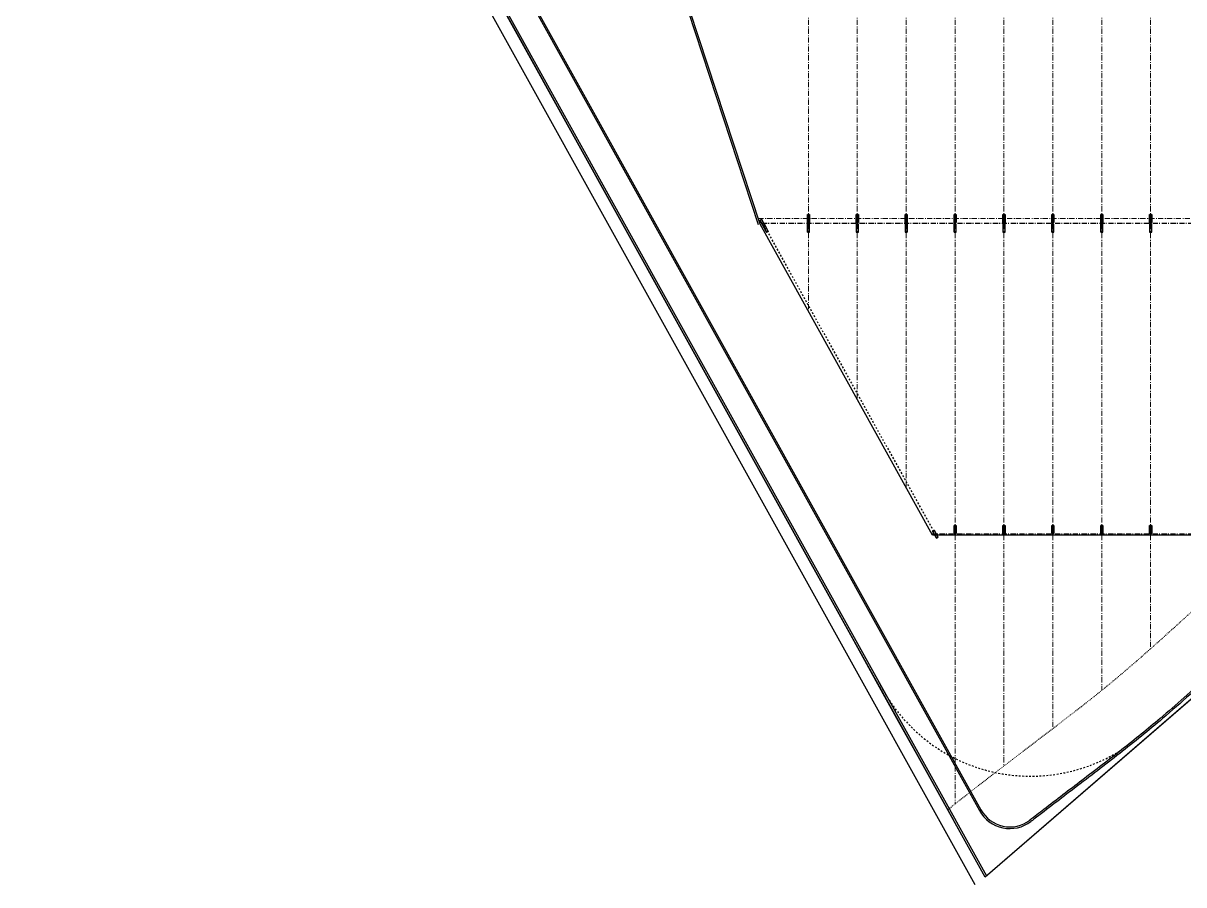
# Model space of a CAD drawing. Header units: millimetres. Extents: x 199 to 443, y 158 to 366.
# Drawn here: x 200.6 to 340.7, y 157.9 to 261.8 of the extents above; entities that cross this region are included whole.
import ezdxf

# ---------------------------------------------------------------- set-up
doc = ezdxf.new("R2010")
doc.units = ezdxf.units.MM
for name, pattern in [('DASHDOT2', [12.7, 6.35, -3.175, 0, -3.175]), ('STYLE_01', [0.416641, 0.208282, -0.208359]), ('STYLE_12', [1.04164, 0.625, -0.208282, 0.069427, -0.138931])]:
    doc.linetypes.add(name, pattern=pattern)
for name, color, linetype in [('000 - MUROS', 252, 'Continuous'), ('Caminos', 8, 'Continuous'), ('COTAS', 121, 'Continuous')]:
    doc.layers.add(name, color=color, linetype=linetype)
doc.layers.add('Eje-Columnas', color=252, linetype='STYLE_12', lineweight=5)
doc.layers.add('Terreno', color=8, linetype='DASHDOT2', lineweight=9)

msp = doc.modelspace()

# ---------------------------------------------------------------- linework, layer by layer
at = {"layer": '000 - MUROS', "linetype": 'STYLE_12'}
for p, q in [((390.12, 237.66), (289.51, 237.66)), ((346.15, 200.16), (310.33, 200.16))]:
    msp.add_line(p, q, dxfattribs=at)
at = {"layer": '000 - MUROS', "color": 8, "linetype": 'STYLE_01'}
msp.add_line((289.97, 237.5), (310.61, 200.32), dxfattribs=at)
at = {"layer": '000 - MUROS'}
for points in [[(289.37, 237.5), (276.69, 276.12)], [(289.56, 237.56), (276.87, 276.2)], [(366.52, 219.62), (366.52, 218.42), (346.04, 200.06), (310.38, 200.06), (289.56, 237.56)]]:
    msp.add_lwpolyline(points, dxfattribs=at)
at = {"layer": '000 - MUROS', "color": 8}
for points in [[(290.2, 237.29), (290.22, 237.3), (289.75, 238.15), (289.73, 238.13)], [(295.27, 238.73), (295.29, 238.73), (295.29, 237.76), (295.27, 237.76)], [(295.49, 238.73), (295.52, 238.73), (295.52, 237.76), (295.49, 237.76)], [(301.17, 238.73), (301.19, 238.73), (301.19, 237.76), (301.17, 237.76)], [(301.39, 238.73), (301.42, 238.73), (301.42, 237.76), (301.39, 237.76)], [(307.07, 238.73), (307.09, 238.73), (307.09, 237.76), (307.07, 237.76)], [(307.29, 238.73), (307.32, 238.73), (307.32, 237.76), (307.29, 237.76)], [(312.97, 238.73), (312.99, 238.73), (312.99, 237.76), (312.97, 237.76)], [(313.19, 238.73), (313.22, 238.73), (313.22, 237.76), (313.19, 237.76)], [(318.87, 238.73), (318.89, 238.73), (318.89, 237.76), (318.87, 237.76)], [(319.09, 238.73), (319.12, 238.73), (319.12, 237.76), (319.09, 237.76)], [(324.77, 238.73), (324.79, 238.73), (324.79, 237.76), (324.77, 237.76)], [(324.99, 238.73), (325.02, 238.73), (325.02, 237.76), (324.99, 237.76)], [(330.67, 238.73), (330.69, 238.73), (330.69, 237.76), (330.67, 237.76)], [(330.89, 238.73), (330.92, 238.73), (330.92, 237.76), (330.89, 237.76)], [(336.57, 238.73), (336.59, 238.73), (336.59, 237.76), (336.57, 237.76)], [(336.79, 238.73), (336.82, 238.73), (336.82, 237.76), (336.79, 237.76)], [(290.01, 237.18), (290.03, 237.19), (289.56, 238.04), (289.53, 238.03)], [(290.33, 236.59), (290.35, 236.6), (289.88, 237.45), (289.86, 237.44)], [(290.53, 236.7), (290.55, 236.71), (290.08, 237.56), (290.06, 237.55)], [(295.27, 236.59), (295.29, 236.59), (295.29, 237.56), (295.27, 237.56)], [(295.49, 236.59), (295.52, 236.59), (295.52, 237.56), (295.49, 237.56)], [(301.17, 236.59), (301.19, 236.59), (301.19, 237.56), (301.17, 237.56)], [(301.39, 236.59), (301.42, 236.59), (301.42, 237.56), (301.39, 237.56)], [(307.07, 236.59), (307.09, 236.59), (307.09, 237.56), (307.07, 237.56)], [(307.29, 236.59), (307.32, 236.59), (307.32, 237.56), (307.29, 237.56)], [(312.97, 236.59), (312.99, 236.59), (312.99, 237.56), (312.97, 237.56)], [(313.19, 236.59), (313.22, 236.59), (313.22, 237.56), (313.19, 237.56)], [(318.87, 236.59), (318.89, 236.59), (318.89, 237.56), (318.87, 237.56)], [(319.09, 236.59), (319.12, 236.59), (319.12, 237.56), (319.09, 237.56)], [(324.77, 236.59), (324.79, 236.59), (324.79, 237.56), (324.77, 237.56)], [(324.99, 236.59), (325.02, 236.59), (325.02, 237.56), (324.99, 237.56)], [(330.67, 236.59), (330.69, 236.59), (330.69, 237.56), (330.67, 237.56)], [(330.89, 236.59), (330.92, 236.59), (330.92, 237.56), (330.89, 237.56)], [(336.57, 236.59), (336.59, 236.59), (336.59, 237.56), (336.57, 237.56)], [(336.79, 236.59), (336.82, 236.59), (336.82, 237.56), (336.79, 237.56)], [(310.83, 199.68), (310.85, 199.69), (310.38, 200.54), (310.36, 200.53)], [(311.02, 199.79), (311.04, 199.8), (310.57, 200.65), (310.55, 200.63)], [(312.97, 201.23), (312.99, 201.23), (312.99, 200.26), (312.97, 200.26)], [(313.19, 201.23), (313.22, 201.23), (313.22, 200.26), (313.19, 200.26)], [(318.87, 201.23), (318.89, 201.23), (318.89, 200.26), (318.87, 200.26)], [(319.09, 201.23), (319.12, 201.23), (319.12, 200.26), (319.09, 200.26)], [(324.77, 201.23), (324.79, 201.23), (324.79, 200.26), (324.77, 200.26)], [(324.99, 201.23), (325.02, 201.23), (325.02, 200.26), (324.99, 200.26)], [(330.67, 201.23), (330.69, 201.23), (330.69, 200.26), (330.67, 200.26)], [(330.89, 201.23), (330.92, 201.23), (330.92, 200.26), (330.89, 200.26)], [(336.57, 201.23), (336.59, 201.23), (336.59, 200.26), (336.57, 200.26)], [(336.79, 201.23), (336.82, 201.23), (336.82, 200.26), (336.79, 200.26)]]:
    msp.add_lwpolyline(points, close=True, dxfattribs=at)
at = {"layer": '000 - MUROS'}
for points in [[(295.34, 238.64), (295.34, 238.63), (295.3, 238.63, -0.414214), (295.29, 238.63), (295.29, 238.72, -0.414214), (295.3, 238.73), (295.49, 238.73, -0.414214), (295.49, 238.72), (295.49, 238.63, -0.414214), (295.49, 238.63), (295.44, 238.63), (295.44, 238.64), (295.48, 238.64, 0.414214), (295.48, 238.64), (295.48, 238.72, 0.414214), (295.48, 238.72), (295.3, 238.72, 0.414214), (295.3, 238.72), (295.3, 238.64, 0.414214), (295.3, 238.64)], [(301.24, 238.64), (301.24, 238.63), (301.2, 238.63, -0.414214), (301.19, 238.63), (301.19, 238.72, -0.414214), (301.2, 238.73), (301.39, 238.73, -0.414214), (301.39, 238.72), (301.39, 238.63, -0.414214), (301.39, 238.63), (301.34, 238.63), (301.34, 238.64), (301.38, 238.64, 0.414214), (301.38, 238.64), (301.38, 238.72, 0.414214), (301.38, 238.72), (301.2, 238.72, 0.414214), (301.2, 238.72), (301.2, 238.64, 0.414214), (301.2, 238.64)], [(307.14, 238.64), (307.14, 238.63), (307.1, 238.63, -0.414214), (307.09, 238.63), (307.09, 238.72, -0.414214), (307.1, 238.73), (307.29, 238.73, -0.414214), (307.29, 238.72), (307.29, 238.63, -0.414214), (307.29, 238.63), (307.24, 238.63), (307.24, 238.64), (307.28, 238.64, 0.414214), (307.28, 238.64), (307.28, 238.72, 0.414214), (307.28, 238.72), (307.1, 238.72, 0.414214), (307.1, 238.72), (307.1, 238.64, 0.414214), (307.1, 238.64)], [(313.04, 238.64), (313.04, 238.63), (313, 238.63, -0.414214), (312.99, 238.63), (312.99, 238.72, -0.414214), (313, 238.73), (313.19, 238.73, -0.414214), (313.19, 238.72), (313.19, 238.63, -0.414214), (313.19, 238.63), (313.14, 238.63), (313.14, 238.64), (313.18, 238.64, 0.414214), (313.18, 238.64), (313.18, 238.72, 0.414214), (313.18, 238.72), (313, 238.72, 0.414214), (313, 238.72), (313, 238.64, 0.414214), (313, 238.64)], [(318.94, 238.64), (318.94, 238.63), (318.9, 238.63, -0.414214), (318.89, 238.63), (318.89, 238.72, -0.414214), (318.9, 238.73), (319.09, 238.73, -0.414214), (319.09, 238.72), (319.09, 238.63, -0.414214), (319.09, 238.63), (319.04, 238.63), (319.04, 238.64), (319.08, 238.64, 0.414214), (319.08, 238.64), (319.08, 238.72, 0.414214), (319.08, 238.72), (318.9, 238.72, 0.414214), (318.9, 238.72), (318.9, 238.64, 0.414214), (318.9, 238.64)], [(324.84, 238.64), (324.84, 238.63), (324.8, 238.63, -0.414214), (324.79, 238.63), (324.79, 238.72, -0.414214), (324.8, 238.73), (324.99, 238.73, -0.414214), (324.99, 238.72), (324.99, 238.63, -0.414214), (324.99, 238.63), (324.94, 238.63), (324.94, 238.64), (324.98, 238.64, 0.414214), (324.98, 238.64), (324.98, 238.72, 0.414214), (324.98, 238.72), (324.8, 238.72, 0.414214), (324.8, 238.72), (324.8, 238.64, 0.414214), (324.8, 238.64)], [(330.74, 238.64), (330.74, 238.63), (330.7, 238.63, -0.414214), (330.69, 238.63), (330.69, 238.72, -0.414214), (330.7, 238.73), (330.89, 238.73, -0.414214), (330.89, 238.72), (330.89, 238.63, -0.414214), (330.89, 238.63), (330.84, 238.63), (330.84, 238.64), (330.88, 238.64, 0.414214), (330.88, 238.64), (330.88, 238.72, 0.414214), (330.88, 238.72), (330.7, 238.72, 0.414214), (330.7, 238.72), (330.7, 238.64, 0.414214), (330.7, 238.64)], [(336.64, 238.64), (336.64, 238.63), (336.6, 238.63, -0.414214), (336.59, 238.63), (336.59, 238.72, -0.414214), (336.6, 238.73), (336.79, 238.73, -0.414214), (336.79, 238.72), (336.79, 238.63, -0.414214), (336.79, 238.63), (336.74, 238.63), (336.74, 238.64), (336.78, 238.64, 0.414214), (336.78, 238.64), (336.78, 238.72, 0.414214), (336.78, 238.72), (336.6, 238.72, 0.414214), (336.6, 238.72), (336.6, 238.64, 0.414214), (336.6, 238.64)], [(289.64, 237.98), (289.65, 237.97), (289.61, 237.95, -0.414214), (289.6, 237.95), (289.56, 238.03, -0.414214), (289.56, 238.04), (289.73, 238.13, -0.414214), (289.73, 238.13), (289.78, 238.05, -0.414214), (289.78, 238.04), (289.74, 238.02), (289.73, 238.03), (289.76, 238.05, 0.414214), (289.77, 238.05), (289.73, 238.12, 0.414214), (289.72, 238.12), (289.57, 238.04, 0.414214), (289.57, 238.03), (289.61, 237.97, 0.414214), (289.61, 237.96)], [(289.97, 237.4), (289.97, 237.39), (289.93, 237.37, -0.414214), (289.93, 237.37), (289.88, 237.45, -0.414214), (289.89, 237.46), (290.05, 237.55, -0.414214), (290.06, 237.55), (290.1, 237.47, -0.414214), (290.1, 237.46), (290.06, 237.44), (290.06, 237.45), (290.09, 237.46, 0.414214), (290.09, 237.47), (290.06, 237.53, 0.414214), (290.05, 237.54), (289.9, 237.45, 0.414214), (289.89, 237.45), (289.93, 237.38, 0.414214), (289.94, 237.38)], [(290.03, 237.29), (290.02, 237.3), (289.98, 237.28, 0.414214), (289.98, 237.27), (290.02, 237.19, 0.414214), (290.03, 237.19), (290.2, 237.28, 0.414214), (290.2, 237.29), (290.16, 237.37, 0.414214), (290.15, 237.37), (290.11, 237.35), (290.11, 237.34), (290.15, 237.36, -0.414214), (290.15, 237.36), (290.19, 237.29, -0.414214), (290.19, 237.29), (290.03, 237.2, -0.414214), (290.03, 237.2), (289.99, 237.27, -0.414214), (289.99, 237.28)], [(290.35, 236.71), (290.35, 236.72), (290.31, 236.69, 0.414214), (290.31, 236.69), (290.35, 236.61, 0.414214), (290.36, 236.61), (290.52, 236.7, 0.414214), (290.52, 236.71), (290.48, 236.78, 0.414214), (290.47, 236.79), (290.43, 236.76), (290.44, 236.76), (290.47, 236.78, -0.414214), (290.48, 236.77), (290.51, 236.71, -0.414214), (290.51, 236.7), (290.36, 236.62, -0.414214), (290.35, 236.62), (290.32, 236.68, -0.414214), (290.32, 236.69)], [(295.34, 237.85), (295.34, 237.86), (295.3, 237.86, 0.414214), (295.29, 237.85), (295.29, 237.76, 0.414214), (295.3, 237.76), (295.49, 237.76, 0.414214), (295.49, 237.76), (295.49, 237.85, 0.414214), (295.49, 237.86), (295.44, 237.86), (295.44, 237.85), (295.48, 237.85, -0.414214), (295.48, 237.85), (295.48, 237.77, -0.414214), (295.48, 237.77), (295.3, 237.77, -0.414214), (295.3, 237.77), (295.3, 237.85, -0.414214), (295.3, 237.85)], [(295.34, 237.47), (295.34, 237.46), (295.3, 237.46, -0.414214), (295.29, 237.47), (295.29, 237.56, -0.414214), (295.3, 237.56), (295.49, 237.56, -0.414214), (295.49, 237.56), (295.49, 237.47, -0.414214), (295.49, 237.46), (295.44, 237.46), (295.44, 237.47), (295.48, 237.47, 0.414214), (295.48, 237.48), (295.48, 237.55, 0.414214), (295.48, 237.56), (295.3, 237.56, 0.414214), (295.3, 237.55), (295.3, 237.48, 0.414214), (295.3, 237.47)], [(301.24, 237.85), (301.24, 237.86), (301.2, 237.86, 0.414214), (301.19, 237.85), (301.19, 237.76, 0.414214), (301.2, 237.76), (301.39, 237.76, 0.414214), (301.39, 237.76), (301.39, 237.85, 0.414214), (301.39, 237.86), (301.34, 237.86), (301.34, 237.85), (301.38, 237.85, -0.414214), (301.38, 237.85), (301.38, 237.77, -0.414214), (301.38, 237.77), (301.2, 237.77, -0.414214), (301.2, 237.77), (301.2, 237.85, -0.414214), (301.2, 237.85)], [(301.24, 237.47), (301.24, 237.46), (301.2, 237.46, -0.414214), (301.19, 237.47), (301.19, 237.56, -0.414214), (301.2, 237.56), (301.39, 237.56, -0.414214), (301.39, 237.56), (301.39, 237.47, -0.414214), (301.39, 237.46), (301.34, 237.46), (301.34, 237.47), (301.38, 237.47, 0.414214), (301.38, 237.48), (301.38, 237.55, 0.414214), (301.38, 237.56), (301.2, 237.56, 0.414214), (301.2, 237.55), (301.2, 237.48, 0.414214), (301.2, 237.47)], [(307.14, 237.85), (307.14, 237.86), (307.1, 237.86, 0.414214), (307.09, 237.85), (307.09, 237.76, 0.414214), (307.1, 237.76), (307.29, 237.76, 0.414214), (307.29, 237.76), (307.29, 237.85, 0.414214), (307.29, 237.86), (307.24, 237.86), (307.24, 237.85), (307.28, 237.85, -0.414214), (307.28, 237.85), (307.28, 237.77, -0.414214), (307.28, 237.77), (307.1, 237.77, -0.414214), (307.1, 237.77), (307.1, 237.85, -0.414214), (307.1, 237.85)], [(307.14, 237.47), (307.14, 237.46), (307.1, 237.46, -0.414214), (307.09, 237.47), (307.09, 237.56, -0.414214), (307.1, 237.56), (307.29, 237.56, -0.414214), (307.29, 237.56), (307.29, 237.47, -0.414214), (307.29, 237.46), (307.24, 237.46), (307.24, 237.47), (307.28, 237.47, 0.414214), (307.28, 237.48), (307.28, 237.55, 0.414214), (307.28, 237.56), (307.1, 237.56, 0.414214), (307.1, 237.55), (307.1, 237.48, 0.414214), (307.1, 237.47)], [(313.04, 237.85), (313.04, 237.86), (313, 237.86, 0.414214), (312.99, 237.85), (312.99, 237.76, 0.414214), (313, 237.76), (313.19, 237.76, 0.414214), (313.19, 237.76), (313.19, 237.85, 0.414214), (313.19, 237.86), (313.14, 237.86), (313.14, 237.85), (313.18, 237.85, -0.414214), (313.18, 237.85), (313.18, 237.77, -0.414214), (313.18, 237.77), (313, 237.77, -0.414214), (313, 237.77), (313, 237.85, -0.414214), (313, 237.85)], [(313.04, 237.47), (313.04, 237.46), (313, 237.46, -0.414214), (312.99, 237.47), (312.99, 237.56, -0.414214), (313, 237.56), (313.19, 237.56, -0.414214), (313.19, 237.56), (313.19, 237.47, -0.414214), (313.19, 237.46), (313.14, 237.46), (313.14, 237.47), (313.18, 237.47, 0.414214), (313.18, 237.48), (313.18, 237.55, 0.414214), (313.18, 237.56), (313, 237.56, 0.414214), (313, 237.55), (313, 237.48, 0.414214), (313, 237.47)], [(318.94, 237.85), (318.94, 237.86), (318.9, 237.86, 0.414214), (318.89, 237.85), (318.89, 237.76, 0.414214), (318.9, 237.76), (319.09, 237.76, 0.414214), (319.09, 237.76), (319.09, 237.85, 0.414214), (319.09, 237.86), (319.04, 237.86), (319.04, 237.85), (319.08, 237.85, -0.414214), (319.08, 237.85), (319.08, 237.77, -0.414214), (319.08, 237.77), (318.9, 237.77, -0.414214), (318.9, 237.77), (318.9, 237.85, -0.414214), (318.9, 237.85)], [(318.94, 237.47), (318.94, 237.46), (318.9, 237.46, -0.414214), (318.89, 237.47), (318.89, 237.56, -0.414214), (318.9, 237.56), (319.09, 237.56, -0.414214), (319.09, 237.56), (319.09, 237.47, -0.414214), (319.09, 237.46), (319.04, 237.46), (319.04, 237.47), (319.08, 237.47, 0.414214), (319.08, 237.48), (319.08, 237.55, 0.414214), (319.08, 237.56), (318.9, 237.56, 0.414214), (318.9, 237.55), (318.9, 237.48, 0.414214), (318.9, 237.47)], [(324.84, 237.85), (324.84, 237.86), (324.8, 237.86, 0.414214), (324.79, 237.85), (324.79, 237.76, 0.414214), (324.8, 237.76), (324.99, 237.76, 0.414214), (324.99, 237.76), (324.99, 237.85, 0.414214), (324.99, 237.86), (324.94, 237.86), (324.94, 237.85), (324.98, 237.85, -0.414214), (324.98, 237.85), (324.98, 237.77, -0.414214), (324.98, 237.77), (324.8, 237.77, -0.414214), (324.8, 237.77), (324.8, 237.85, -0.414214), (324.8, 237.85)], [(324.84, 237.47), (324.84, 237.46), (324.8, 237.46, -0.414214), (324.79, 237.47), (324.79, 237.56, -0.414214), (324.8, 237.56), (324.99, 237.56, -0.414214), (324.99, 237.56), (324.99, 237.47, -0.414214), (324.99, 237.46), (324.94, 237.46), (324.94, 237.47), (324.98, 237.47, 0.414214), (324.98, 237.48), (324.98, 237.55, 0.414214), (324.98, 237.56), (324.8, 237.56, 0.414214), (324.8, 237.55), (324.8, 237.48, 0.414214), (324.8, 237.47)], [(330.74, 237.85), (330.74, 237.86), (330.7, 237.86, 0.414214), (330.69, 237.85), (330.69, 237.76, 0.414214), (330.7, 237.76), (330.89, 237.76, 0.414214), (330.89, 237.76), (330.89, 237.85, 0.414214), (330.89, 237.86), (330.84, 237.86), (330.84, 237.85), (330.88, 237.85, -0.414214), (330.88, 237.85), (330.88, 237.77, -0.414214), (330.88, 237.77), (330.7, 237.77, -0.414214), (330.7, 237.77), (330.7, 237.85, -0.414214), (330.7, 237.85)], [(330.74, 237.47), (330.74, 237.46), (330.7, 237.46, -0.414214), (330.69, 237.47), (330.69, 237.56, -0.414214), (330.7, 237.56), (330.89, 237.56, -0.414214), (330.89, 237.56), (330.89, 237.47, -0.414214), (330.89, 237.46), (330.84, 237.46), (330.84, 237.47), (330.88, 237.47, 0.414214), (330.88, 237.48), (330.88, 237.55, 0.414214), (330.88, 237.56), (330.7, 237.56, 0.414214), (330.7, 237.55), (330.7, 237.48, 0.414214), (330.7, 237.47)], [(336.64, 237.85), (336.64, 237.86), (336.6, 237.86, 0.414214), (336.59, 237.85), (336.59, 237.76, 0.414214), (336.6, 237.76), (336.79, 237.76, 0.414214), (336.79, 237.76), (336.79, 237.85, 0.414214), (336.79, 237.86), (336.74, 237.86), (336.74, 237.85), (336.78, 237.85, -0.414214), (336.78, 237.85), (336.78, 237.77, -0.414214), (336.78, 237.77), (336.6, 237.77, -0.414214), (336.6, 237.77), (336.6, 237.85, -0.414214), (336.6, 237.85)], [(336.64, 237.47), (336.64, 237.46), (336.6, 237.46, -0.414214), (336.59, 237.47), (336.59, 237.56, -0.414214), (336.6, 237.56), (336.79, 237.56, -0.414214), (336.79, 237.56), (336.79, 237.47, -0.414214), (336.79, 237.46), (336.74, 237.46), (336.74, 237.47), (336.78, 237.47, 0.414214), (336.78, 237.48), (336.78, 237.55, 0.414214), (336.78, 237.56), (336.6, 237.56, 0.414214), (336.6, 237.55), (336.6, 237.48, 0.414214), (336.6, 237.47)], [(295.34, 236.69), (295.34, 236.69), (295.3, 236.69, 0.414214), (295.29, 236.69), (295.29, 236.6, 0.414214), (295.3, 236.59), (295.49, 236.59, 0.414214), (295.49, 236.6), (295.49, 236.69, 0.414214), (295.49, 236.69), (295.44, 236.69), (295.44, 236.69), (295.48, 236.69, -0.414214), (295.48, 236.68), (295.48, 236.61, -0.414214), (295.48, 236.6), (295.3, 236.6, -0.414214), (295.3, 236.61), (295.3, 236.68, -0.414214), (295.3, 236.69)], [(301.24, 236.69), (301.24, 236.69), (301.2, 236.69, 0.414214), (301.19, 236.69), (301.19, 236.6, 0.414214), (301.2, 236.59), (301.39, 236.59, 0.414214), (301.39, 236.6), (301.39, 236.69, 0.414214), (301.39, 236.69), (301.34, 236.69), (301.34, 236.69), (301.38, 236.69, -0.414214), (301.38, 236.68), (301.38, 236.61, -0.414214), (301.38, 236.6), (301.2, 236.6, -0.414214), (301.2, 236.61), (301.2, 236.68, -0.414214), (301.2, 236.69)], [(307.14, 236.69), (307.14, 236.69), (307.1, 236.69, 0.414214), (307.09, 236.69), (307.09, 236.6, 0.414214), (307.1, 236.59), (307.29, 236.59, 0.414214), (307.29, 236.6), (307.29, 236.69, 0.414214), (307.29, 236.69), (307.24, 236.69), (307.24, 236.69), (307.28, 236.69, -0.414214), (307.28, 236.68), (307.28, 236.61, -0.414214), (307.28, 236.6), (307.1, 236.6, -0.414214), (307.1, 236.61), (307.1, 236.68, -0.414214), (307.1, 236.69)], [(313.04, 236.69), (313.04, 236.69), (313, 236.69, 0.414214), (312.99, 236.69), (312.99, 236.6, 0.414214), (313, 236.59), (313.19, 236.59, 0.414214), (313.19, 236.6), (313.19, 236.69, 0.414214), (313.19, 236.69), (313.14, 236.69), (313.14, 236.69), (313.18, 236.69, -0.414214), (313.18, 236.68), (313.18, 236.61, -0.414214), (313.18, 236.6), (313, 236.6, -0.414214), (313, 236.61), (313, 236.68, -0.414214), (313, 236.69)], [(318.94, 236.69), (318.94, 236.69), (318.9, 236.69, 0.414214), (318.89, 236.69), (318.89, 236.6, 0.414214), (318.9, 236.59), (319.09, 236.59, 0.414214), (319.09, 236.6), (319.09, 236.69, 0.414214), (319.09, 236.69), (319.04, 236.69), (319.04, 236.69), (319.08, 236.69, -0.414214), (319.08, 236.68), (319.08, 236.61, -0.414214), (319.08, 236.6), (318.9, 236.6, -0.414214), (318.9, 236.61), (318.9, 236.68, -0.414214), (318.9, 236.69)], [(324.84, 236.69), (324.84, 236.69), (324.8, 236.69, 0.414214), (324.79, 236.69), (324.79, 236.6, 0.414214), (324.8, 236.59), (324.99, 236.59, 0.414214), (324.99, 236.6), (324.99, 236.69, 0.414214), (324.99, 236.69), (324.94, 236.69), (324.94, 236.69), (324.98, 236.69, -0.414214), (324.98, 236.68), (324.98, 236.61, -0.414214), (324.98, 236.6), (324.8, 236.6, -0.414214), (324.8, 236.61), (324.8, 236.68, -0.414214), (324.8, 236.69)], [(330.74, 236.69), (330.74, 236.69), (330.7, 236.69, 0.414214), (330.69, 236.69), (330.69, 236.6, 0.414214), (330.7, 236.59), (330.89, 236.59, 0.414214), (330.89, 236.6), (330.89, 236.69, 0.414214), (330.89, 236.69), (330.84, 236.69), (330.84, 236.69), (330.88, 236.69, -0.414214), (330.88, 236.68), (330.88, 236.61, -0.414214), (330.88, 236.6), (330.7, 236.6, -0.414214), (330.7, 236.61), (330.7, 236.68, -0.414214), (330.7, 236.69)], [(336.64, 236.69), (336.64, 236.69), (336.6, 236.69, 0.414214), (336.59, 236.69), (336.59, 236.6, 0.414214), (336.6, 236.59), (336.79, 236.59, 0.414214), (336.79, 236.6), (336.79, 236.69, 0.414214), (336.79, 236.69), (336.74, 236.69), (336.74, 236.69), (336.78, 236.69, -0.414214), (336.78, 236.68), (336.78, 236.61, -0.414214), (336.78, 236.6), (336.6, 236.6, -0.414214), (336.6, 236.61), (336.6, 236.68, -0.414214), (336.6, 236.69)], [(310.47, 200.48), (310.47, 200.47), (310.43, 200.45, -0.414214), (310.42, 200.45), (310.38, 200.53, -0.414214), (310.38, 200.54), (310.55, 200.63, -0.414214), (310.55, 200.63), (310.6, 200.55, -0.414214), (310.6, 200.54), (310.56, 200.52), (310.55, 200.53), (310.59, 200.55, 0.414214), (310.59, 200.55), (310.55, 200.62, 0.414214), (310.54, 200.62), (310.39, 200.54, 0.414214), (310.39, 200.53), (310.43, 200.47, 0.414214), (310.43, 200.46)], [(313.04, 201.14), (313.04, 201.13), (313, 201.13, -0.414214), (312.99, 201.13), (312.99, 201.22, -0.414214), (313, 201.23), (313.19, 201.23, -0.414214), (313.19, 201.22), (313.19, 201.13, -0.414214), (313.19, 201.13), (313.14, 201.13), (313.14, 201.14), (313.18, 201.14, 0.414214), (313.18, 201.14), (313.18, 201.22, 0.414214), (313.18, 201.22), (313, 201.22, 0.414214), (313, 201.22), (313, 201.14, 0.414214), (313, 201.14)], [(313.04, 200.35), (313.04, 200.36), (313, 200.36, 0.414214), (312.99, 200.35), (312.99, 200.26, 0.414214), (313, 200.26), (313.19, 200.26, 0.414214), (313.19, 200.26), (313.19, 200.35, 0.414214), (313.19, 200.36), (313.14, 200.36), (313.14, 200.35), (313.18, 200.35, -0.414214), (313.18, 200.35), (313.18, 200.27, -0.414214), (313.18, 200.27), (313, 200.27, -0.414214), (313, 200.27), (313, 200.35, -0.414214), (313, 200.35)], [(318.94, 201.14), (318.94, 201.13), (318.9, 201.13, -0.414214), (318.89, 201.13), (318.89, 201.22, -0.414214), (318.9, 201.23), (319.09, 201.23, -0.414214), (319.09, 201.22), (319.09, 201.13, -0.414214), (319.09, 201.13), (319.04, 201.13), (319.04, 201.14), (319.08, 201.14, 0.414214), (319.08, 201.14), (319.08, 201.22, 0.414214), (319.08, 201.22), (318.9, 201.22, 0.414214), (318.9, 201.22), (318.9, 201.14, 0.414214), (318.9, 201.14)], [(318.94, 200.35), (318.94, 200.36), (318.9, 200.36, 0.414214), (318.89, 200.35), (318.89, 200.26, 0.414214), (318.9, 200.26), (319.09, 200.26, 0.414214), (319.09, 200.26), (319.09, 200.35, 0.414214), (319.09, 200.36), (319.04, 200.36), (319.04, 200.35), (319.08, 200.35, -0.414214), (319.08, 200.35), (319.08, 200.27, -0.414214), (319.08, 200.27), (318.9, 200.27, -0.414214), (318.9, 200.27), (318.9, 200.35, -0.414214), (318.9, 200.35)], [(324.84, 201.14), (324.84, 201.13), (324.8, 201.13, -0.414214), (324.79, 201.13), (324.79, 201.22, -0.414214), (324.8, 201.23), (324.99, 201.23, -0.414214), (324.99, 201.22), (324.99, 201.13, -0.414214), (324.99, 201.13), (324.94, 201.13), (324.94, 201.14), (324.98, 201.14, 0.414214), (324.98, 201.14), (324.98, 201.22, 0.414214), (324.98, 201.22), (324.8, 201.22, 0.414214), (324.8, 201.22), (324.8, 201.14, 0.414214), (324.8, 201.14)], [(324.84, 200.35), (324.84, 200.36), (324.8, 200.36, 0.414214), (324.79, 200.35), (324.79, 200.26, 0.414214), (324.8, 200.26), (324.99, 200.26, 0.414214), (324.99, 200.26), (324.99, 200.35, 0.414214), (324.99, 200.36), (324.94, 200.36), (324.94, 200.35), (324.98, 200.35, -0.414214), (324.98, 200.35), (324.98, 200.27, -0.414214), (324.98, 200.27), (324.8, 200.27, -0.414214), (324.8, 200.27), (324.8, 200.35, -0.414214), (324.8, 200.35)], [(330.74, 201.14), (330.74, 201.13), (330.7, 201.13, -0.414214), (330.69, 201.13), (330.69, 201.22, -0.414214), (330.7, 201.23), (330.89, 201.23, -0.414214), (330.89, 201.22), (330.89, 201.13, -0.414214), (330.89, 201.13), (330.84, 201.13), (330.84, 201.14), (330.88, 201.14, 0.414214), (330.88, 201.14), (330.88, 201.22, 0.414214), (330.88, 201.22), (330.7, 201.22, 0.414214), (330.7, 201.22), (330.7, 201.14, 0.414214), (330.7, 201.14)], [(330.74, 200.35), (330.74, 200.36), (330.7, 200.36, 0.414214), (330.69, 200.35), (330.69, 200.26, 0.414214), (330.7, 200.26), (330.89, 200.26, 0.414214), (330.89, 200.26), (330.89, 200.35, 0.414214), (330.89, 200.36), (330.84, 200.36), (330.84, 200.35), (330.88, 200.35, -0.414214), (330.88, 200.35), (330.88, 200.27, -0.414214), (330.88, 200.27), (330.7, 200.27, -0.414214), (330.7, 200.27), (330.7, 200.35, -0.414214), (330.7, 200.35)], [(336.64, 201.14), (336.64, 201.13), (336.6, 201.13, -0.414214), (336.59, 201.13), (336.59, 201.22, -0.414214), (336.6, 201.23), (336.79, 201.23, -0.414214), (336.79, 201.22), (336.79, 201.13, -0.414214), (336.79, 201.13), (336.74, 201.13), (336.74, 201.14), (336.78, 201.14, 0.414214), (336.78, 201.14), (336.78, 201.22, 0.414214), (336.78, 201.22), (336.6, 201.22, 0.414214), (336.6, 201.22), (336.6, 201.14, 0.414214), (336.6, 201.14)], [(336.64, 200.35), (336.64, 200.36), (336.6, 200.36, 0.414214), (336.59, 200.35), (336.59, 200.26, 0.414214), (336.6, 200.26), (336.79, 200.26, 0.414214), (336.79, 200.26), (336.79, 200.35, 0.414214), (336.79, 200.36), (336.74, 200.36), (336.74, 200.35), (336.78, 200.35, -0.414214), (336.78, 200.35), (336.78, 200.27, -0.414214), (336.78, 200.27), (336.6, 200.27, -0.414214), (336.6, 200.27), (336.6, 200.35, -0.414214), (336.6, 200.35)], [(310.85, 199.79), (310.84, 199.8), (310.8, 199.78, 0.414214), (310.8, 199.77), (310.85, 199.69, 0.414214), (310.85, 199.69), (311.02, 199.78, 0.414214), (311.02, 199.79), (310.98, 199.87, 0.414214), (310.97, 199.87), (310.93, 199.85), (310.93, 199.84), (310.97, 199.86, -0.414214), (310.97, 199.86), (311.01, 199.79, -0.414214), (311.01, 199.79), (310.86, 199.7, -0.414214), (310.85, 199.7), (310.81, 199.77, -0.414214), (310.81, 199.78)]]:
    msp.add_lwpolyline(points, format="xyb", close=True, dxfattribs=at)
at = {"layer": 'Caminos'}
for p, q in [((315.51, 157.86), (200.61, 364.81)), ((214.71, 342.51), (312.91, 165.65)), ((214.89, 342.6), (316.87, 158.93)), ((316.71, 158.8), (312.91, 165.65))]:
    msp.add_line(p, q, dxfattribs=at)
at = {"layer": 'Caminos', "linetype": 'Continuous'}
for p, q in [((209.18, 359.26), (316.04, 166.81)), ((209.41, 359.26), (316.21, 166.91))]:
    msp.add_line(p, q, dxfattribs=at)
at = {"layer": 'Caminos', "color": 9, "linetype": 'STYLE_01'}
msp.add_arc((322.22, 191.45), 20.49, 206.5686, 302.2525, dxfattribs=at)
at = {"layer": 'Caminos', "linetype": 'Continuous'}
for radius, end in [(4.2, 307.2783), (4, 306.8631)]:
    msp.add_arc((319.71, 168.85), radius, 209.0398, end, dxfattribs=at)
at = {"layer": 'Caminos', "linetype": 'Continuous', "ltscale": 0.1}
for points, knots in [([(345.65, 184.86), (344.99, 184.26), (344.33, 183.66), (341.72, 181.3), (339.78, 179.58), (337.09, 177.3), (336.34, 176.67), (334.8, 175.42), (334.02, 174.8), (331.65, 172.94), (330.03, 171.7), (326.87, 169.29), (325.33, 168.12), (323.25, 166.52), (322.7, 166.1), (322.1, 165.65)], [243.659633, 243.659633, 243.659633, 243.659633, 246.355027, 246.355027, 254.373166, 254.373166, 257.488736, 257.488736, 260.604306, 260.604306, 266.835445, 266.835445, 272.605359, 272.605359, 274.647132, 274.647132, 274.647132, 274.647132]), ([(345.79, 184.71), (344.33, 183.39), (342.89, 182.08), (340.35, 179.83), (339.25, 178.87), (337.3, 177.21), (336.45, 176.51), (334.72, 175.11), (333.85, 174.41), (331.18, 172.32), (329.36, 170.93), (325.89, 168.29), (324.24, 167.03), (322.49, 165.68), (322.38, 165.6), (322.25, 165.5)], [243.659674, 243.659674, 243.659674, 243.659674, 249.574674, 249.574674, 254.142767, 254.142767, 257.631094, 257.631094, 261.11942, 261.11942, 268.096072, 268.096072, 274.24385, 274.24385, 274.661152, 274.661152, 274.661152, 274.661152])]:
    msp.add_open_spline(points, degree=3, knots=knots, dxfattribs=at)
at = {"layer": 'COTAS', "color": 1}
msp.add_lwpolyline([(391.26, 223.15), (316.71, 158.8), (203.74, 362.26), (203.74, 362.26), (439.7, 362.11)], dxfattribs=at)
at = {"layer": 'COTAS'}
for points in [[(316.71, 158.8), (313.3, 164.95), (312.21, 166.91), (309, 172.68), (306.48, 177.22), (303.58, 182.45), (301.31, 186.54), (298.92, 190.83), (295.72, 196.6), (285.54, 214.93), (275.57, 232.89), (267.69, 247.09), (260.66, 259.75), (246.68, 284.93), (232.43, 310.59), (221.84, 329.66), (215.42, 341.23), (209.77, 351.41), (206.69, 356.95), (203.74, 362.26)], [(374.46, 208.65), (316.71, 158.8)]]:
    msp.add_lwpolyline(points, dxfattribs=at)
at = {"layer": 'Eje-Columnas'}
for points in [[(295.39, 349.09), (295.39, 227.06)], [(301.29, 349.09), (301.29, 216.44)], [(307.19, 349.09), (307.19, 205.81)], [(313.09, 349.09), (313.09, 167.61)], [(318.99, 349.09), (318.99, 172.2)], [(324.89, 349.09), (324.89, 176.71)], [(330.79, 349.09), (330.79, 181.32)], [(336.69, 349.09), (336.69, 186.34)], [(289.34, 238.24), (390.12, 238.24)]]:
    msp.add_lwpolyline(points, dxfattribs=at)
at = {"layer": 'Terreno', "color": 1, "linetype": 'STYLE_01', "ltscale": 0.1}
msp.add_open_spline([(415.59, 254.09), (415.49, 253.98), (415.3, 253.79), (414.76, 253.28), (414.41, 252.95), (413.78, 252.36), (413.57, 252.16), (413.2, 251.8), (413.04, 251.65), (412.74, 251.35), (412.59, 251.2), (412.18, 250.79), (411.92, 250.53), (411.23, 249.81), (410.86, 249.43), (410.45, 249.01), (410.33, 248.9), (410.15, 248.72), (410.07, 248.65), (409.98, 248.57), (409.96, 248.55), (409.9, 248.5), (409.86, 248.47), (409.76, 248.38), (409.68, 248.32), (409.53, 248.19), (409.44, 248.12), (409.18, 247.91), (408.99, 247.77), (408.37, 247.3), (407.9, 246.95), (406.91, 246.25), (406.42, 245.9), (405.65, 245.36), (405.41, 245.18), (404.67, 244.65), (404.18, 244.29), (403.24, 243.6), (402.79, 243.26), (401.84, 242.56), (401.36, 242.19), (400.27, 241.39), (399.65, 240.92), (398.37, 239.98), (397.72, 239.5), (396.42, 238.54), (395.77, 238.06), (394.78, 237.32), (394.45, 237.08), (393.45, 236.33), (392.8, 235.85), (391.57, 234.93), (390.98, 234.49), (390.26, 233.97), (390.12, 233.87), (389.79, 233.63), (389.61, 233.51), (389.03, 233.09), (388.58, 232.76), (387.93, 232.26), (387.78, 232.14), (387.52, 231.94), (387.42, 231.86), (387.11, 231.62), (386.93, 231.47), (386.68, 231.26), (386.59, 231.19), (386.42, 231.04), (386.34, 230.97), (386.08, 230.76), (385.91, 230.61), (385.42, 230.19), (385.1, 229.9), (384.16, 229.07), (383.57, 228.53), (382.47, 227.51), (381.96, 227.03), (380.93, 226.08), (380.43, 225.61), (379.4, 224.67), (378.88, 224.19), (377.29, 222.75), (376.2, 221.77), (373.61, 219.46), (372.14, 218.14), (369.2, 215.49), (367.74, 214.17), (364.64, 211.38), (363.02, 209.92), (359.79, 207.01), (358.18, 205.56), (355.7, 203.35), (354.82, 202.57), (353.05, 200.99), (352.16, 200.2), (349.46, 197.82), (347.65, 196.22), (345.26, 194.08), (344.69, 193.57), (342.99, 192.03), (341.88, 191.02), (339.7, 189.04), (338.62, 188.07), (336.71, 186.35), (335.86, 185.6), (334.37, 184.31), (333.73, 183.76), (332.61, 182.81), (332.13, 182.41), (331.15, 181.61), (330.65, 181.2), (329.14, 179.99), (328.1, 179.18), (325.82, 177.42), (324.57, 176.46), (322.22, 174.67), (321.12, 173.83), (317.74, 171.25), (315.45, 169.48), (312.84, 167.42), (312.52, 167.16), (312.21, 166.91)], degree=3, knots=[144.113521, 144.113521, 144.113521, 144.113521, 145.642696, 145.642696, 147.171872, 147.171872, 147.851549, 147.851549, 148.309987, 148.309987, 148.768426, 148.768426, 149.685302, 149.685302, 151.519055, 151.519055, 152.319616, 152.319616, 153.119532, 153.119532, 153.44319, 153.44319, 153.766847, 153.766847, 154.310579, 154.310579, 154.854312, 154.854312, 155.941778, 155.941778, 158.116709, 158.116709, 159.95415, 159.95415, 160.761625, 160.761625, 162.376574, 162.376574, 163.991524, 163.991524, 165.835983, 165.835983, 168.237871, 168.237871, 170.639758, 170.639758, 173.041646, 173.041646, 174.249489, 174.249489, 176.665176, 176.665176, 179.080862, 179.080862, 179.706822, 179.706822, 180.332782, 180.332782, 181.584702, 181.584702, 181.953882, 181.953882, 182.185391, 182.185391, 182.648408, 182.648408, 182.911542, 182.911542, 183.174676, 183.174676, 183.700944, 183.700944, 184.753481, 184.753481, 186.858554, 186.858554, 188.886619, 188.886619, 191.121985, 191.121985, 193.357352, 193.357352, 197.828085, 197.828085, 203.730984, 203.730984, 209.633883, 209.633883, 216.187766, 216.187766, 222.741648, 222.741648, 226.333128, 226.333128, 229.924608, 229.924608, 237.107567, 237.107567, 239.333244, 239.333244, 243.784596, 243.784596, 248.235948, 248.235948, 251.842119, 251.842119, 254.611212, 254.611212, 256.708618, 256.708618, 258.806024, 258.806024, 263.000837, 263.000837, 267.835136, 267.835136, 271.939119, 271.939119, 280.366186, 280.366186, 281.530417, 281.530417, 281.530417, 281.530417], dxfattribs=at)

doc.saveas('drawing.dxf')
